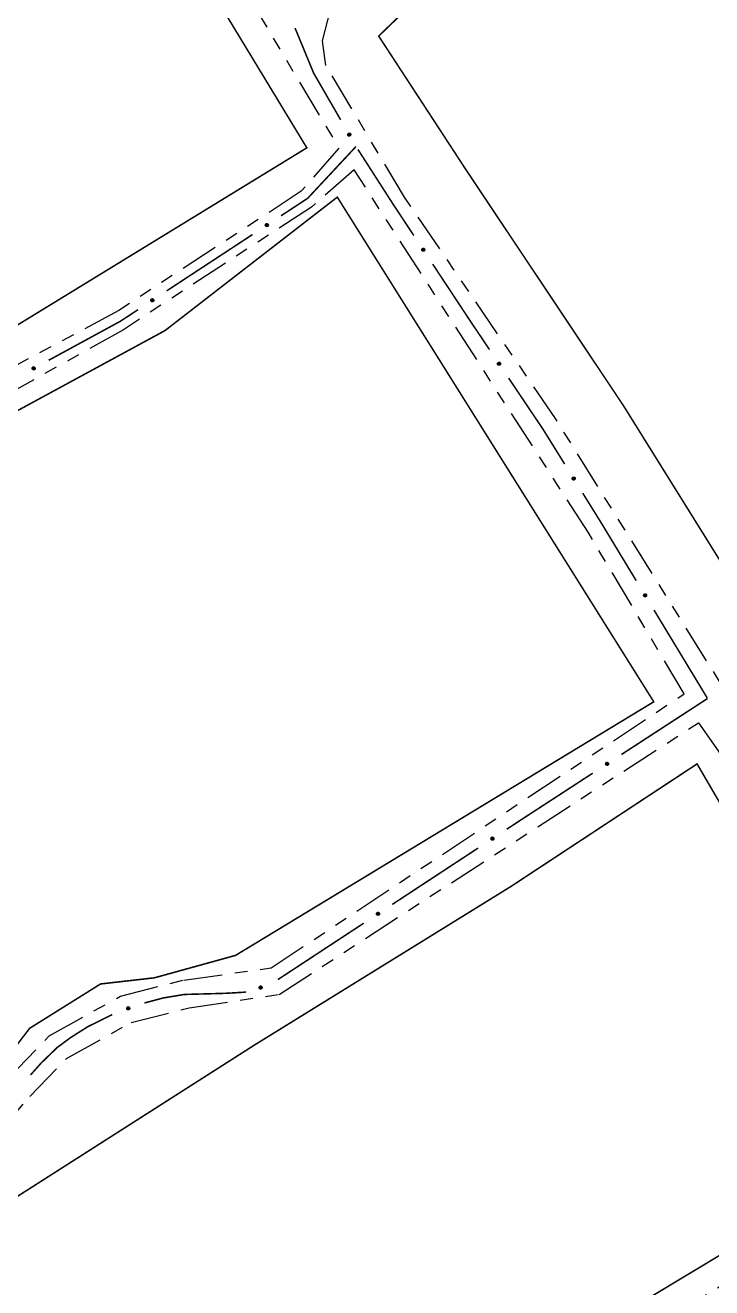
# Model space of a CAD drawing. Extents: x 209066 to 212010, y 4879784 to 4881672.
# Drawn here: x 209857 to 209937.2, y 4881001 to 4881148.5 of the extents above; entities that cross this region are included whole.
import ezdxf

# ---------------------------------------------------------------- set-up
doc = ezdxf.new("R2010")
doc.units = 0
doc.header["$LTSCALE"] = 1.5
doc.header["$MEASUREMENT"] = 0
doc.linetypes.add('TRACO_12', pattern=[2.5, 2, -0.5])
doc.linetypes.add('TRACO_25', pattern=[8, 3, -1, 1, -1, 1, -1])
for name, color, linetype in [('RU-QUADRA', 210, 'CONTINUOUS'), ('SV-EIXO-RUA-N-PAV', 6, 'CONTINUOUS'), ('SV-RUA-NAO-PAV', 7, 'CONTINUOUS')]:
    doc.layers.add(name, color=color, linetype=linetype)

msp = doc.modelspace()

# ---------------------------------------------------------------- linework, layer by layer
at = {"layer": 'RU-QUADRA', "linetype": 'TRACO_12', "const_width": 0.18, "flags": 128}
msp.add_lwpolyline([(209908.510429, 4881131.651148), (209898.310052, 4881147.269765), (209931.78278, 4881179.66544), (209985.291336, 4881229.678714), (209999.112942, 4881242.909296), (210016.833574, 4881259.87218), (210019.629838, 4881227.046925), (210021.970035, 4881199.620922), (210032.544247, 4881047.516758), (210017.126917, 4881039.278042), (209980.933662, 4881015.241554), (209959.79243, 4881052.058216), (209942.79317, 4881078.591575), (209926.891045, 4881104.113577)], close=True, dxfattribs=at)
at = {"layer": 'RU-QUADRA', "linetype": 'Continuous', "const_width": 0.18, "flags": 128}
for points in [[(209811.299317, 4881157.830965), (209820.331998, 4881163.829518), (209816.017436, 4881170.809464), (209841.590017, 4881213.884218), (209889.912378, 4881134.211373), (209852.719114, 4881111.434778), (209820.904498, 4881095.657298), (209792.348827, 4881086.459033), (209783.924506, 4881138.793712)], [(209804.095037, 4881011.666646), (209793.689617, 4881077.119987), (209817.746183, 4881082.778746), (209851.501166, 4881092.676798), (209849.980584, 4881100.176044), (209873.33652, 4881112.854078), (209893.472541, 4881128.451888), (209901.819044, 4881115.141681), (209930.454144, 4881069.477152), (209906.388571, 4881054.883752), (209881.582965, 4881039.841595), (209872.104358, 4881037.222125), (209865.805179, 4881036.502369), (209857.52669, 4881031.323139), (209849.1288, 4881020.384522), (209835.830856, 4881015.705372), (209826.923792, 4881014.595166)], [(209939.739522, 4881005.743658), (209961.115703, 4881018.321756), (209947.339515, 4881041.942318), (209935.514281, 4881062.217786), (209913.738327, 4881047.879886), (209892.765732, 4881034.913062), (209883.72378, 4881029.322653), (209853.569322, 4881010.065497), (209839.411317, 4881006.986201), (209833.182881, 4881005.750092), (209805.156079, 4881000.187834), (209807.500596, 4880982.620624), (209811.740314, 4880950.852886), (209815.334843, 4880935.23898), (209879.390319, 4880970.089045), (209910.224835, 4880987.986327), (209919.21962, 4880993.397984)]]:
    msp.add_lwpolyline(points, close=True, dxfattribs=at)
at = {"layer": 'SV-EIXO-RUA-N-PAV', "const_width": 0.18}
for points in [[(209888.538741, 4881148.207573), (209890.444286, 4881143.584922)], [(209890.444286, 4881143.584922), (209890.709289, 4881142.942054)], [(209890.709289, 4881142.942054), (209893.864417, 4881137.483682)], [(209895.663936, 4881134.370515), (209890.206784, 4881128.520772)], [(209895.882231, 4881134.030381), (209899.663089, 4881128.139276)], [(209890.012651, 4881128.312673), (209886.906665, 4881126.273774)], [(209890.206784, 4881128.520772), (209890.012651, 4881128.312673)], [(209899.663089, 4881128.139276), (209899.924932, 4881127.731288)], [(209899.924932, 4881127.731288), (209902.413808, 4881123.963973)], [(209883.562767, 4881124.0787), (209873.531075, 4881117.493479)], [(209904.618687, 4881120.626532), (209908.477226, 4881114.786012)], [(209868.121605, 4881113.942478), (209859.750405, 4881109.389719)], [(209868.515229, 4881114.200868), (209868.121605, 4881113.942478)], [(209870.187177, 4881115.298405), (209868.515229, 4881114.200868)], [(209908.477226, 4881114.786012), (209908.991936, 4881114.006916)], [(209908.991936, 4881114.006916), (209911.259633, 4881110.631739)], [(209913.490391, 4881107.311541), (209917.394218, 4881101.501193)], [(209917.394218, 4881101.501193), (209917.513928, 4881101.32302)], [(209917.513928, 4881101.32302), (209920.040276, 4881097.258896)], [(209922.152012, 4881093.861754), (209924.263749, 4881090.464613)], [(209924.263749, 4881090.464613), (209924.351341, 4881090.323704)], [(209924.351341, 4881090.323704), (209928.408164, 4881083.621833)], [(209930.479534, 4881080.199929), (209936.693645, 4881069.934218)], [(209936.737959, 4881069.861012), (209926.678822, 4881063.317788)], [(209923.325777, 4881061.136714), (209915.781424, 4881056.229296)], [(209915.261219, 4881055.890916), (209913.272601, 4881054.584373)], [(209915.781424, 4881056.229296), (209915.261219, 4881055.890916)], [(209909.929576, 4881052.38797), (209899.9005, 4881045.798763)], [(209896.557475, 4881043.602361), (209886.5284, 4881037.013154)], [(209873.157889, 4881034.872826), (209870.931289, 4881034.279066)], [(209873.844016, 4881034.98718), (209873.157889, 4881034.872826)], [(209875.575305, 4881035.275729), (209873.844016, 4881034.98718)], [(209875.820041, 4881035.282524), (209875.575305, 4881035.275729)], [(209880.410137, 4881035.41003), (209875.820041, 4881035.282524)], [(209880.817566, 4881035.433995), (209880.410137, 4881035.41003)], [(209882.693252, 4881035.544331), (209880.817566, 4881035.433995)], [(209882.809335, 4881035.578725), (209882.693252, 4881035.544331)], [(209867.172926, 4881032.921227), (209864.483346, 4881031.592258)], [(209864.327605, 4881031.515304), (209862.784725, 4881030.538146)], [(209864.483346, 4881031.592258), (209864.327605, 4881031.515304)], [(209862.313092, 4881030.239445), (209861.153683, 4881029.382491)], [(209862.784725, 4881030.538146), (209862.313092, 4881030.239445)], [(209860.768631, 4881029.097888), (209858.953771, 4881027.347844)], [(209861.153683, 4881029.382491), (209860.768631, 4881029.097888)], [(209858.888419, 4881027.284826), (209857.620007, 4881025.857862)], [(209858.953771, 4881027.347844), (209858.888419, 4881027.284826)]]:
    msp.add_lwpolyline(points, dxfattribs=at)
at = {"layer": 'SV-EIXO-RUA-N-PAV'}
for points in [[(209894.888706, 4881135.931628), (209894.936128, 4881135.919664), (209894.97444, 4881135.899685), (209895.001597, 4881135.873824), (209895.019636, 4881135.844715), (209895.034737, 4881135.812855), (209895.042875, 4881135.777375), (209895.043185, 4881135.735996), (209895.031517, 4881135.68834), (209895.008471, 4881135.650439), (209894.984542, 4881135.622458), (209894.955271, 4881135.6019), (209894.924076, 4881135.587749), (209894.886942, 4881135.580514), (209894.845004, 4881135.58061), (209894.797369, 4881135.593502), (209894.759944, 4881135.613346), (209894.734333, 4881135.63905), (209894.713852, 4881135.668608), (209894.698825, 4881135.701318), (209894.691037, 4881135.736192), (209894.69121, 4881135.778416), (209894.704556, 4881135.825264), (209894.723923, 4881135.862816), (209894.74926, 4881135.888782), (209894.778814, 4881135.90829), (209894.810584, 4881135.923825), (209894.845909, 4881135.93349), (209894.888706, 4881135.931628)], [(209885.415238, 4881125.16306), (209885.405985, 4881125.115035), (209885.388212, 4881125.075652), (209885.363934, 4881125.047071), (209885.335895, 4881125.027409), (209885.304944, 4881125.010524), (209885.269983, 4881125.000386), (209885.228688, 4881124.997729), (209885.180447, 4881125.006673), (209885.141299, 4881125.027531), (209885.112005, 4881125.049834), (209885.08982, 4881125.077891), (209885.073921, 4881125.108233), (209885.064591, 4881125.144897), (209885.062306, 4881125.186772), (209885.072474, 4881125.235062), (209885.090163, 4881125.273553), (209885.114371, 4881125.300581), (209885.142719, 4881125.322706), (209885.174524, 4881125.339565), (209885.2089, 4881125.34932), (209885.251066, 4881125.351544), (209885.298596, 4881125.340877), (209885.337187, 4881125.323673), (209885.364548, 4881125.29985), (209885.385702, 4881125.271451), (209885.403015, 4881125.240613), (209885.414669, 4881125.205894), (209885.415238, 4881125.16306)], [(209903.528895, 4881122.475812), (209903.576947, 4881122.4667), (209903.616382, 4881122.449043), (209903.645034, 4881122.424849), (209903.664779, 4881122.396868), (209903.681754, 4881122.365966), (209903.691995, 4881122.331035), (209903.694773, 4881122.289748), (209903.685971, 4881122.241481), (209903.665228, 4881122.202272), (209903.643011, 4881122.172913), (209903.615019, 4881122.150645), (209903.584724, 4881122.134657), (209903.548088, 4881122.12522), (209903.50622, 4881122.122812), (209903.4579, 4881122.132838), (209903.419357, 4881122.150414), (209903.392258, 4881122.174543), (209903.370049, 4881122.202826), (209903.353097, 4881122.234582), (209903.343242, 4881122.268928), (209903.340894, 4881122.311087), (209903.351421, 4881122.358648), (209903.368512, 4881122.39729), (209903.392255, 4881122.424721), (209903.420592, 4881122.445958), (209903.451378, 4881122.463361), (209903.486063, 4881122.475118), (209903.528895, 4881122.475812)], [(209872.039648, 4881116.382765), (209872.030395, 4881116.33474), (209872.012622, 4881116.295356), (209871.988344, 4881116.266776), (209871.960305, 4881116.247113), (209871.929354, 4881116.230229), (209871.894393, 4881116.220091), (209871.853098, 4881116.217433), (209871.804857, 4881116.226377), (209871.765709, 4881116.247235), (209871.736415, 4881116.269538), (209871.714229, 4881116.297595), (209871.698331, 4881116.327937), (209871.689, 4881116.364601), (209871.686716, 4881116.406476), (209871.696884, 4881116.454767), (209871.714573, 4881116.493257), (209871.738781, 4881116.520285), (209871.767129, 4881116.542411), (209871.798934, 4881116.55927), (209871.83331, 4881116.569024), (209871.875476, 4881116.571248), (209871.923005, 4881116.560581), (209871.961597, 4881116.543377), (209871.988958, 4881116.519554), (209872.010112, 4881116.491155), (209872.027425, 4881116.460317), (209872.039079, 4881116.425598), (209872.039648, 4881116.382765)], [(209858.172252, 4881108.406118), (209858.15906, 4881108.359022), (209858.138092, 4881108.321244), (209858.111534, 4881108.294768), (209858.081965, 4881108.277491), (209858.049724, 4881108.263224), (209858.014044, 4881108.25601), (209857.972671, 4881108.256776), (209857.925335, 4881108.269678), (209857.888046, 4881108.293702), (209857.860696, 4881108.31835), (209857.840906, 4881108.348146), (209857.82757, 4881108.379698), (209857.821303, 4881108.417008), (209857.822489, 4881108.458928), (209857.836614, 4881108.506213), (209857.857425, 4881108.543109), (209857.883785, 4881108.568043), (209857.913865, 4881108.587749), (209857.946956, 4881108.601921), (209857.98202, 4881108.6088), (209858.024225, 4881108.60753), (209858.07071, 4881108.59297), (209858.107747, 4881108.572634), (209858.133045, 4881108.546631), (209858.151779, 4881108.516579), (209858.166482, 4881108.484416), (209858.175226, 4881108.448852), (209858.172252, 4881108.406118)], [(209912.386255, 4881109.152292), (209912.434377, 4881109.143554), (209912.473948, 4881109.126204), (209912.502787, 4881109.102234), (209912.522748, 4881109.074407), (209912.539963, 4881109.043638), (209912.550475, 4881109.008788), (209912.553575, 4881108.967523), (209912.545148, 4881108.91919), (209912.52471, 4881108.879821), (209912.502723, 4881108.85029), (209912.474905, 4881108.827805), (209912.444734, 4881108.811582), (209912.408173, 4881108.80186), (209912.366325, 4881108.799127), (209912.317928, 4881108.808777), (209912.27925, 4881108.826052), (209912.251964, 4881108.84997), (209912.229536, 4881108.87808), (209912.212338, 4881108.909702), (209912.202216, 4881108.943972), (209912.19954, 4881108.986111), (209912.209698, 4881109.033752), (209912.226488, 4881109.072526), (209912.250016, 4881109.10014), (209912.278187, 4881109.121598), (209912.308838, 4881109.139239), (209912.34343, 4881109.151265), (209912.386255, 4881109.152292)], [(209921.11378, 4881095.740466), (209921.161562, 4881095.730029), (209921.200493, 4881095.711287), (209921.228465, 4881095.68631), (209921.247428, 4881095.657794), (209921.263542, 4881095.626435), (209921.272813, 4881095.591234), (209921.274449, 4881095.549886), (209921.264315, 4881095.501881), (209921.242496, 4881095.463261), (209921.219476, 4881095.434527), (209921.190879, 4881095.413041), (209921.160153, 4881095.397898), (209921.123269, 4881095.389477), (209921.081351, 4881095.388228), (209921.033326, 4881095.399586), (209920.995285, 4881095.418222), (209920.968863, 4881095.443091), (209920.947445, 4881095.471977), (209920.931378, 4881095.504189), (209920.922476, 4881095.538796), (209920.921295, 4881095.581004), (209920.933134, 4881095.628255), (209920.951287, 4881095.666409), (209920.975779, 4881095.693173), (209921.004692, 4881095.713619), (209921.035949, 4881095.730164), (209921.070945, 4881095.740956), (209921.11378, 4881095.740466)], [(209929.463616, 4881082.090801), (209929.511271, 4881082.079798), (209929.549978, 4881082.060597), (209929.577652, 4881082.035291), (209929.596276, 4881082.006552), (209929.612018, 4881081.975004), (209929.620872, 4881081.939696), (209929.622018, 4881081.898331), (209929.611316, 4881081.85045), (209929.589041, 4881081.812091), (209929.565682, 4881081.783632), (209929.536833, 4881081.762486), (209929.50593, 4881081.747707), (209929.46895, 4881081.739723), (209929.427019, 4881081.738971), (209929.379133, 4881081.750897), (209929.341314, 4881081.769981), (209929.315189, 4881081.795162), (209929.294115, 4881081.8243), (209929.27843, 4881081.8567), (209929.269938, 4881081.891409), (209929.269257, 4881081.933628), (209929.281654, 4881081.980736), (209929.300258, 4881082.018673), (209929.325065, 4881082.045144), (209929.354219, 4881082.065247), (209929.385668, 4881082.08142), (209929.42079, 4881082.091798), (209929.463616, 4881082.090801)], [(209925.182765, 4881062.213319), (209925.173311, 4881062.165333), (209925.155373, 4881062.126025), (209925.130976, 4881062.097546), (209925.102855, 4881062.078001), (209925.071834, 4881062.061246), (209925.036831, 4881062.051254), (209924.995525, 4881062.048769), (209924.947322, 4881062.057915), (209924.908262, 4881062.078937), (209924.879061, 4881062.101362), (209924.856993, 4881062.129511), (209924.841221, 4881062.15992), (209924.832044, 4881062.196622), (209924.829935, 4881062.238506), (209924.840304, 4881062.286754), (209924.858154, 4881062.32517), (209924.882475, 4881062.352097), (209924.910915, 4881062.374104), (209924.942791, 4881062.39083), (209924.977207, 4881062.40044), (209925.019382, 4881062.402488), (209925.066866, 4881062.391622), (209925.105385, 4881062.374257), (209925.132646, 4881062.35032), (209925.153682, 4881062.321832), (209925.170865, 4881062.290923), (209925.182375, 4881062.256155), (209925.182765, 4881062.213319)], [(209911.781615, 4881053.473066), (209911.772381, 4881053.425037), (209911.754624, 4881053.385647), (209911.730357, 4881053.357057), (209911.702326, 4881053.337383), (209911.671382, 4881053.320487), (209911.636425, 4881053.310334), (209911.595131, 4881053.307661), (209911.546886, 4881053.316585), (209911.50773, 4881053.337428), (209911.478428, 4881053.359719), (209911.45623, 4881053.387767), (209911.44032, 4881053.418103), (209911.430975, 4881053.454763), (209911.428674, 4881053.496637), (209911.438822, 4881053.544932), (209911.456496, 4881053.583429), (209911.480694, 4881053.610467), (209911.509033, 4881053.632604), (209911.540831, 4881053.649476), (209911.575203, 4881053.659244), (209911.617368, 4881053.661484), (209911.664902, 4881053.650837), (209911.7035, 4881053.633648), (209911.730871, 4881053.609836), (209911.752036, 4881053.581445), (209911.769361, 4881053.550614), (209911.781029, 4881053.515899), (209911.781615, 4881053.473066)], [(209898.409515, 4881044.687457), (209898.400281, 4881044.639428), (209898.382524, 4881044.600038), (209898.358257, 4881044.571447), (209898.330226, 4881044.551774), (209898.299281, 4881044.534877), (209898.264324, 4881044.524725), (209898.22303, 4881044.522051), (209898.174786, 4881044.530976), (209898.13563, 4881044.551819), (209898.106327, 4881044.57411), (209898.08413, 4881044.602158), (209898.068219, 4881044.632494), (209898.058875, 4881044.669154), (209898.056574, 4881044.711028), (209898.066722, 4881044.759322), (209898.084396, 4881044.79782), (209898.108593, 4881044.824858), (209898.136933, 4881044.846995), (209898.168731, 4881044.863866), (209898.203103, 4881044.873634), (209898.245268, 4881044.875875), (209898.292802, 4881044.865227), (209898.3314, 4881044.848038), (209898.35877, 4881044.824226), (209898.379936, 4881044.795835), (209898.397261, 4881044.765005), (209898.408929, 4881044.73029), (209898.409515, 4881044.687457)], [(209884.675348, 4881036.016807), (209884.652625, 4881035.973497), (209884.62424, 4881035.940921), (209884.592746, 4881035.920565), (209884.560224, 4881035.909834), (209884.525717, 4881035.902603), (209884.489318, 4881035.902989), (209884.449013, 4881035.912365), (209884.405408, 4881035.934854), (209884.373948, 4881035.966125), (209884.352339, 4881035.995934), (209884.339197, 4881036.029201), (209884.332734, 4881036.062841), (209884.334384, 4881036.100637), (209884.344285, 4881036.141389), (209884.36796, 4881036.184689), (209884.396007, 4881036.216435), (209884.426987, 4881036.235324), (209884.460515, 4881036.248325), (209884.495833, 4881036.255285), (209884.531561, 4881036.254701), (209884.572573, 4881036.244658), (209884.615001, 4881036.220725), (209884.646983, 4881036.193113), (209884.666302, 4881036.162406), (209884.678358, 4881036.129109), (209884.686032, 4881036.094587), (209884.687168, 4881036.057981), (209884.675348, 4881036.016807)], [(209869.211873, 4881033.591915), (209869.192713, 4881033.546915), (209869.167045, 4881033.512159), (209869.137292, 4881033.489332), (209869.105741, 4881033.476016), (209869.071928, 4881033.466029), (209869.035616, 4881033.463481), (209868.994687, 4881033.46958), (209868.949412, 4881033.488483), (209868.915535, 4881033.517118), (209868.891596, 4881033.54509), (209868.875816, 4881033.57719), (209868.866664, 4881033.6102), (209868.865265, 4881033.648007), (209868.871851, 4881033.689424), (209868.891961, 4881033.73449), (209868.917359, 4881033.768392), (209868.946717, 4881033.789715), (209868.979089, 4881033.805374), (209869.013731, 4881033.815157), (209869.04939, 4881033.817452), (209869.091079, 4881033.810746), (209869.135296, 4881033.790309), (209869.169398, 4881033.765363), (209869.191128, 4881033.736312), (209869.205827, 4881033.704094), (209869.216257, 4881033.670302), (209869.220338, 4881033.633907), (209869.211873, 4881033.591915)]]:
    msp.add_lwpolyline(points, close=True, dxfattribs=at)
for points in [[(209894.691037, 4881135.736192), (209894.797369, 4881135.593502)], [(209894.69121, 4881135.778416), (209894.845004, 4881135.58061)], [(209894.695939, 4881135.753727), (209894.816902, 4881135.59354)], [(209894.697653, 4881135.715316), (209894.775022, 4881135.608734)], [(209894.698825, 4881135.701318), (209894.759944, 4881135.613346)], [(209894.701129, 4881135.799281), (209894.864007, 4881135.582942)], [(209894.704556, 4881135.825264), (209894.886942, 4881135.580514)], [(209894.714459, 4881135.84166), (209894.902233, 4881135.587701)], [(209894.723923, 4881135.862816), (209894.924076, 4881135.587749)], [(209894.737662, 4881135.872409), (209894.937729, 4881135.597187)], [(209894.74926, 4881135.888782), (209894.955271, 4881135.6019)], [(209894.764963, 4881135.896071), (209894.966764, 4881135.612394)], [(209894.778814, 4881135.90829), (209894.984542, 4881135.622458)], [(209894.797543, 4881135.913327), (209894.995561, 4881135.641648)], [(209894.810584, 4881135.923825), (209895.008471, 4881135.650439)], [(209894.830491, 4881135.924492), (209895.018082, 4881135.673579)], [(209894.845909, 4881135.93349), (209895.031517, 4881135.68834)], [(209894.866171, 4881135.930931), (209895.033959, 4881135.714278)], [(209894.888706, 4881135.931628), (209895.043185, 4881135.735996)], [(209894.914272, 4881135.924062), (209895.038964, 4881135.762877)], [(209894.936128, 4881135.919664), (209895.042875, 4881135.777375)], [(209894.958017, 4881135.908369), (209895.033522, 4881135.802286)], [(209894.97444, 4881135.899685), (209895.034737, 4881135.812855)], [(209885.251066, 4881125.351544), (209885.062306, 4881125.186772)], [(209885.298596, 4881125.340877), (209885.064591, 4881125.144897)], [(209885.27246, 4881125.342824), (209885.065713, 4881125.167932)], [(209885.2089, 4881125.34932), (209885.072474, 4881125.235062)], [(209885.315527, 4881125.331921), (209885.072634, 4881125.130037)], [(209885.226685, 4881125.345421), (209885.073621, 4881125.215562)], [(209885.337187, 4881125.323673), (209885.073921, 4881125.108233)], [(209885.347544, 4881125.3105), (209885.084118, 4881125.095137)], [(209885.188433, 4881125.34153), (209885.086413, 4881125.258237)], [(209885.364548, 4881125.29985), (209885.08982, 4881125.077891)], [(209885.174524, 4881125.339565), (209885.090163, 4881125.273553)], [(209885.372716, 4881125.284585), (209885.100949, 4881125.067011)], [(209885.385702, 4881125.271451), (209885.112005, 4881125.049834)], [(209885.391794, 4881125.253037), (209885.13179, 4881125.039921)], [(209885.403015, 4881125.240613), (209885.141299, 4881125.027531)], [(209885.40481, 4881125.220776), (209885.164947, 4881125.019249)], [(209885.414669, 4881125.205894), (209885.180447, 4881125.006673)], [(209885.413264, 4881125.185519), (209885.206481, 4881125.005707)], [(209885.415238, 4881125.16306), (209885.228688, 4881124.997729)], [(209885.409135, 4881125.137105), (209885.255287, 4881125.003468)], [(209885.405985, 4881125.115035), (209885.269983, 4881125.000386)], [(209885.39595, 4881125.092541), (209885.294323, 4881125.011138)], [(209885.388212, 4881125.075652), (209885.304944, 4881125.010524)], [(209903.340894, 4881122.311087), (209903.50622, 4881122.122812)], [(209903.343242, 4881122.268928), (209903.4579, 4881122.132838)], [(209903.347089, 4881122.286725), (209903.477396, 4881122.134042)], [(209903.349551, 4881122.332507), (209903.525049, 4881122.126274)], [(209903.351092, 4881122.248484), (209903.434684, 4881122.146709)], [(209903.351421, 4881122.358648), (209903.548088, 4881122.12522)], [(209903.353097, 4881122.234582), (209903.419357, 4881122.150414)], [(209903.360327, 4881122.375606), (209903.562923, 4881122.133306)], [(209903.368512, 4881122.39729), (209903.584724, 4881122.134657)], [(209903.381655, 4881122.407686), (209903.597789, 4881122.144893)], [(209903.392255, 4881122.424721), (209903.615019, 4881122.150645)], [(209903.407495, 4881122.432934), (209903.625866, 4881122.161806)], [(209903.420592, 4881122.445958), (209903.643011, 4881122.172913)], [(209903.438987, 4881122.452104), (209903.652865, 4881122.192726)], [(209903.451378, 4881122.463361), (209903.665228, 4881122.202272)], [(209903.47121, 4881122.465215), (209903.67344, 4881122.225944)], [(209903.486063, 4881122.475118), (209903.685971, 4881122.241481)], [(209903.506442, 4881122.473772), (209903.68686, 4881122.267518)], [(209903.528895, 4881122.475812), (209903.694773, 4881122.289748)], [(209903.554868, 4881122.469785), (209903.688956, 4881122.31633)], [(209903.576947, 4881122.4667), (209903.691995, 4881122.331035)], [(209903.599471, 4881122.456732), (209903.681171, 4881122.355343)], [(209903.616382, 4881122.449043), (209903.681754, 4881122.365966)], [(209871.875476, 4881116.571248), (209871.686716, 4881116.406476)], [(209871.923005, 4881116.560581), (209871.689, 4881116.364601)], [(209871.89687, 4881116.562529), (209871.690122, 4881116.387637)], [(209871.83331, 4881116.569024), (209871.696884, 4881116.454767)], [(209871.939937, 4881116.551626), (209871.697044, 4881116.349742)], [(209871.851095, 4881116.565125), (209871.69803, 4881116.435267)], [(209871.961597, 4881116.543377), (209871.698331, 4881116.327937)], [(209871.971954, 4881116.530204), (209871.708528, 4881116.314842)], [(209871.812843, 4881116.561234), (209871.710823, 4881116.477942)], [(209871.988958, 4881116.519554), (209871.714229, 4881116.297595)], [(209871.798934, 4881116.55927), (209871.714573, 4881116.493257)], [(209871.997126, 4881116.50429), (209871.725358, 4881116.286716)], [(209872.010112, 4881116.491155), (209871.736415, 4881116.269538)], [(209872.016203, 4881116.472742), (209871.756199, 4881116.259626)], [(209872.027425, 4881116.460317), (209871.765709, 4881116.247235)], [(209872.02922, 4881116.44048), (209871.789357, 4881116.238953)], [(209872.039079, 4881116.425598), (209871.804857, 4881116.226377)], [(209872.037674, 4881116.405223), (209871.830891, 4881116.225412)], [(209872.039648, 4881116.382765), (209871.853098, 4881116.217433)], [(209872.033545, 4881116.35681), (209871.879697, 4881116.223172)], [(209872.030395, 4881116.33474), (209871.894393, 4881116.220091)], [(209872.02036, 4881116.312245), (209871.918733, 4881116.230842)], [(209872.012622, 4881116.295356), (209871.929354, 4881116.230229)], [(209858.07071, 4881108.59297), (209857.821303, 4881108.417008)], [(209858.024225, 4881108.60753), (209857.822489, 4881108.458928)], [(209858.044826, 4881108.597072), (209857.824326, 4881108.439872)], [(209858.107747, 4881108.572634), (209857.82757, 4881108.379698)], [(209858.086844, 4881108.582645), (209857.82809, 4881108.401534)], [(209857.999422, 4881108.603444), (209857.836145, 4881108.486685)], [(209857.98202, 4881108.6088), (209857.836614, 4881108.506213)], [(209858.11698, 4881108.55865), (209857.836649, 4881108.365804)], [(209858.133045, 4881108.546631), (209857.840906, 4881108.348146)], [(209858.139923, 4881108.530743), (209857.851097, 4881108.336383)], [(209857.960979, 4881108.602729), (209857.852422, 4881108.528156)], [(209857.946956, 4881108.601921), (209857.857425, 4881108.543109)], [(209858.151779, 4881108.516579), (209857.860696, 4881108.31835)], [(209858.156327, 4881108.497726), (209857.879593, 4881108.306836)], [(209858.166482, 4881108.484416), (209857.888046, 4881108.293702)], [(209858.166631, 4881108.464498), (209857.910928, 4881108.283493)], [(209858.175226, 4881108.448852), (209857.925335, 4881108.269678)], [(209858.172141, 4881108.428663), (209857.9512, 4881108.266564)], [(209858.172252, 4881108.406118), (209857.972671, 4881108.256776)], [(209858.164024, 4881108.380757), (209857.999653, 4881108.260297)], [(209858.15906, 4881108.359022), (209858.014044, 4881108.25601)], [(209858.1472, 4881108.337435), (209858.03919, 4881108.264713)], [(209858.138092, 4881108.321244), (209858.049724, 4881108.263224)], [(209912.19954, 4881108.986111), (209912.366325, 4881108.799127)], [(209912.202216, 4881108.943972), (209912.317928, 4881108.808777)], [(209912.205924, 4881108.961797), (209912.337415, 4881108.810132)], [(209912.20803, 4881109.007598), (209912.385126, 4881108.802735)], [(209912.209698, 4881109.033752), (209912.408173, 4881108.80186)], [(209912.210225, 4881108.923589), (209912.294605, 4881108.822467)], [(209912.212338, 4881108.909702), (209912.27925, 4881108.826052)], [(209912.218472, 4881109.050779), (209912.422945, 4881108.810061)], [(209912.226488, 4881109.072526), (209912.444734, 4881108.811582)], [(209912.239549, 4881109.083023), (209912.45772, 4881108.821919)], [(209912.250016, 4881109.10014), (209912.474905, 4881108.827805)], [(209912.265192, 4881109.108472), (209912.485664, 4881108.839049)], [(209912.278187, 4881109.121598), (209912.502723, 4881108.85029)], [(209912.296534, 4881109.127886), (209912.512422, 4881108.870179)], [(209912.308838, 4881109.139239), (209912.52471, 4881108.879821)], [(209912.328654, 4881109.141247), (209912.532739, 4881108.903556)], [(209912.34343, 4881109.151265), (209912.545148, 4881108.91919)], [(209912.363819, 4881109.150078), (209912.545835, 4881108.945233)], [(209912.386255, 4881109.152292), (209912.553575, 4881108.967523)], [(209912.412274, 4881109.146468), (209912.547551, 4881108.994059)], [(209912.434377, 4881109.143554), (209912.550475, 4881109.008788)], [(209912.456977, 4881109.133761), (209912.539464, 4881109.033011)], [(209912.473948, 4881109.126204), (209912.539963, 4881109.043638)], [(209920.921295, 4881095.581004), (209921.081351, 4881095.388228)], [(209920.922476, 4881095.538796), (209921.033326, 4881095.399586)], [(209920.926814, 4881095.556479), (209921.052849, 4881095.400251)], [(209920.929758, 4881095.518142), (209921.010503, 4881095.414095)], [(209920.930541, 4881095.602176), (209921.100268, 4881095.391168)], [(209920.931378, 4881095.504189), (209920.995285, 4881095.418222)], [(209920.933134, 4881095.628255), (209921.123269, 4881095.389477)], [(209920.942506, 4881095.64496), (209921.138323, 4881095.39715)], [(209920.951287, 4881095.666409), (209921.160153, 4881095.397898)], [(209920.964712, 4881095.676438), (209921.173496, 4881095.407768)], [(209920.975779, 4881095.693173), (209921.190879, 4881095.413041)], [(209920.991241, 4881095.700962), (209921.20203, 4881095.423898)], [(209921.004692, 4881095.713619), (209921.219476, 4881095.434527)], [(209921.023251, 4881095.719253), (209921.229874, 4881095.45406)], [(209921.035949, 4881095.730164), (209921.242496, 4881095.463261)], [(209921.055824, 4881095.731468), (209921.25136, 4881095.486696)], [(209921.070945, 4881095.740956), (209921.264315, 4881095.501881)], [(209921.091279, 4881095.739048), (209921.265924, 4881095.527883)], [(209921.11378, 4881095.740466), (209921.274449, 4881095.549886)], [(209921.139576, 4881095.733723), (209921.269369, 4881095.576618)], [(209921.161562, 4881095.730029), (209921.272813, 4881095.591234)], [(209921.183801, 4881095.719441), (209921.262667, 4881095.615832)], [(209921.200493, 4881095.711287), (209921.263542, 4881095.626435)], [(209929.269257, 4881081.933628), (209929.427019, 4881081.738971)], [(209929.269938, 4881081.891409), (209929.379133, 4881081.750897)], [(209929.274485, 4881081.90904), (209929.398661, 4881081.751331)], [(209929.276975, 4881081.870671), (209929.356483, 4881081.765675)], [(209929.27843, 4881081.8567), (209929.341314, 4881081.769981)], [(209929.278753, 4881081.954689), (209929.44597, 4881081.741687)], [(209929.281654, 4881081.980736), (209929.46895, 4881081.739723)], [(209929.291223, 4881081.997329), (209929.484093, 4881081.747218)], [(209929.300258, 4881082.018673), (209929.50593, 4881081.747707)], [(209929.313801, 4881082.028541), (209929.51939, 4881081.757419)], [(209929.325065, 4881082.045144), (209929.536833, 4881081.762486)], [(209929.340618, 4881082.05275), (209929.548112, 4881081.77321)], [(209929.354219, 4881082.065247), (209929.565682, 4881081.783632)], [(209929.372842, 4881082.070661), (209929.576311, 4881081.80304)], [(209929.385668, 4881082.08142), (209929.589041, 4881081.812091)], [(209929.405558, 4881082.082489), (209929.598182, 4881081.83542)], [(209929.42079, 4881082.091798), (209929.611316, 4881081.85045)], [(209929.4411, 4881082.089649), (209929.613233, 4881081.876431)], [(209929.463616, 4881082.090801), (209929.622018, 4881081.898331)], [(209929.489331, 4881082.083753), (209929.617255, 4881081.925122)], [(209929.511271, 4881082.079798), (209929.620872, 4881081.939696)], [(209929.533383, 4881082.068948), (209929.611017, 4881081.964412)], [(209929.549978, 4881082.060597), (209929.612018, 4881081.975004)], [(209925.019382, 4881062.402488), (209924.829935, 4881062.238506)], [(209925.066866, 4881062.391622), (209924.832044, 4881062.196622)], [(209925.040739, 4881062.393679), (209924.833262, 4881062.219653)], [(209925.08376, 4881062.382596), (209924.840025, 4881062.181729)], [(209924.977207, 4881062.40044), (209924.840304, 4881062.286754)], [(209925.105385, 4881062.374257), (209924.841221, 4881062.15992)], [(209924.994976, 4881062.396467), (209924.841369, 4881062.267249)], [(209925.115687, 4881062.361041), (209924.851363, 4881062.146781)], [(209924.956707, 4881062.392736), (209924.85434, 4881062.30987)], [(209925.132646, 4881062.35032), (209924.856993, 4881062.129511)], [(209924.942791, 4881062.39083), (209924.858154, 4881062.32517)], [(209925.140751, 4881062.335021), (209924.868076, 4881062.118586)], [(209925.153682, 4881062.321832), (209924.879061, 4881062.101362)], [(209925.159696, 4881062.303394), (209924.898804, 4881062.091367)], [(209925.170865, 4881062.290923), (209924.908262, 4881062.078937)], [(209925.172578, 4881062.271078), (209924.931874, 4881062.070556)], [(209925.182375, 4881062.256155), (209924.947322, 4881062.057915)], [(209925.180884, 4881062.235786), (209924.973352, 4881062.056841)], [(209925.182765, 4881062.213319), (209924.995525, 4881062.048769)], [(209925.176553, 4881062.18739), (209925.022147, 4881062.054397)], [(209925.173311, 4881062.165333), (209925.036831, 4881062.051254)], [(209925.163182, 4881062.142881), (209925.061215, 4881062.061904)], [(209925.155373, 4881062.126025), (209925.071834, 4881062.061246)], [(209911.617368, 4881053.661484), (209911.428674, 4881053.496637)], [(209911.664902, 4881053.650837), (209911.430975, 4881053.454763)], [(209911.638766, 4881053.652774), (209911.432088, 4881053.4778)], [(209911.575203, 4881053.659244), (209911.438822, 4881053.544932)], [(209911.681837, 4881053.641888), (209911.439024, 4881053.439907)], [(209911.59299, 4881053.655352), (209911.439977, 4881053.525432)], [(209911.7035, 4881053.633648), (209911.44032, 4881053.418103)], [(209911.713862, 4881053.620479), (209911.450522, 4881053.405012)], [(209911.554739, 4881053.651446), (209911.452753, 4881053.568112)], [(209911.730871, 4881053.609836), (209911.45623, 4881053.387767)], [(209911.540831, 4881053.649476), (209911.456496, 4881053.583429)], [(209911.739045, 4881053.594574), (209911.467364, 4881053.376893)], [(209911.752036, 4881053.581445), (209911.478428, 4881053.359719)], [(209911.758135, 4881053.563034), (209911.498216, 4881053.349815)], [(209911.769361, 4881053.550614), (209911.50773, 4881053.337428)], [(209911.771164, 4881053.530778), (209911.531381, 4881053.329155)], [(209911.781029, 4881053.515899), (209911.546886, 4881053.316585)], [(209911.779632, 4881053.495524), (209911.572921, 4881053.31563)], [(209911.781615, 4881053.473066), (209911.595131, 4881053.307661)], [(209911.775522, 4881053.447109), (209911.621727, 4881053.31341)], [(209911.772381, 4881053.425037), (209911.636425, 4881053.310334)], [(209911.762356, 4881053.402539), (209911.66076, 4881053.321096)], [(209911.754624, 4881053.385647), (209911.671382, 4881053.320487)], [(209898.245268, 4881044.875875), (209898.056574, 4881044.711028)], [(209898.292802, 4881044.865227), (209898.058875, 4881044.669154)], [(209898.266666, 4881044.867164), (209898.059987, 4881044.69219)], [(209898.203103, 4881044.873634), (209898.066722, 4881044.759322)], [(209898.309737, 4881044.856278), (209898.066924, 4881044.654298)], [(209898.220889, 4881044.869742), (209898.067877, 4881044.739823)], [(209898.3314, 4881044.848038), (209898.068219, 4881044.632494)], [(209898.341762, 4881044.834869), (209898.078422, 4881044.619402)], [(209898.182639, 4881044.865836), (209898.080652, 4881044.782503)], [(209898.35877, 4881044.824226), (209898.08413, 4881044.602158)], [(209898.168731, 4881044.863866), (209898.084396, 4881044.79782)], [(209898.366945, 4881044.808965), (209898.095263, 4881044.591283)], [(209898.379936, 4881044.795835), (209898.106327, 4881044.57411)], [(209898.386035, 4881044.777425), (209898.126115, 4881044.564205)], [(209898.397261, 4881044.765005), (209898.13563, 4881044.551819)], [(209898.399064, 4881044.745168), (209898.159281, 4881044.543546)], [(209898.408929, 4881044.73029), (209898.174786, 4881044.530976)], [(209898.407532, 4881044.709915), (209898.200821, 4881044.530021)], [(209898.409515, 4881044.687457), (209898.22303, 4881044.522051)], [(209898.403422, 4881044.6615), (209898.249627, 4881044.527801)], [(209898.400281, 4881044.639428), (209898.264324, 4881044.524725)], [(209898.390255, 4881044.61693), (209898.28866, 4881044.535486)], [(209898.382524, 4881044.600038), (209898.299281, 4881044.534877)], [(209884.646983, 4881036.193113), (209884.332734, 4881036.062841)], [(209884.615001, 4881036.220725), (209884.334384, 4881036.100637)], [(209884.628626, 4881036.207263), (209884.337796, 4881036.084089)], [(209884.653096, 4881036.177511), (209884.338716, 4881036.047359)], [(209884.666302, 4881036.162406), (209884.339197, 4881036.029201)], [(209884.59054, 4881036.230134), (209884.342108, 4881036.122369)], [(209884.572573, 4881036.244658), (209884.344285, 4881036.141389)], [(209884.669717, 4881036.145434), (209884.346711, 4881036.015572)], [(209884.678358, 4881036.129109), (209884.352339, 4881035.995934)], [(209884.547463, 4881036.245834), (209884.363429, 4881036.165688)], [(209884.531561, 4881036.254701), (209884.36796, 4881036.184689)], [(209884.678875, 4881036.109722), (209884.36842, 4881035.980733)], [(209884.686032, 4881036.094587), (209884.373948, 4881035.966125)], [(209884.509716, 4881036.25315), (209884.387996, 4881036.202853)], [(209884.682024, 4881036.075076), (209884.394198, 4881035.951369)], [(209884.495833, 4881036.255285), (209884.396007, 4881036.216435)], [(209884.687168, 4881036.057981), (209884.405408, 4881035.934854)], [(209884.679941, 4881036.03888), (209884.430055, 4881035.926414)], [(209884.675348, 4881036.016807), (209884.449013, 4881035.912365)], [(209884.662012, 4881035.993719), (209884.476136, 4881035.910182)], [(209884.652625, 4881035.973497), (209884.489318, 4881035.902989)], [(209884.636524, 4881035.954858), (209884.515725, 4881035.906257)], [(209884.62424, 4881035.940921), (209884.525717, 4881035.902603)], [(209869.135296, 4881033.790309), (209868.865265, 4881033.648007)], [(209869.169398, 4881033.765363), (209868.866664, 4881033.6102)], [(209869.149962, 4881033.777988), (209868.869998, 4881033.631787)], [(209869.110157, 4881033.797717), (209868.871213, 4881033.67029)], [(209869.091079, 4881033.810746), (209868.871851, 4881033.689424)], [(209869.176749, 4881033.750304), (209868.873875, 4881033.595251)], [(209869.191128, 4881033.736312), (209868.875816, 4881033.57719)], [(209869.195899, 4881033.719669), (209868.884404, 4881033.564211)], [(209869.065955, 4881033.809895), (209868.888975, 4881033.715186)], [(209869.205827, 4881033.704094), (209868.891596, 4881033.54509)], [(209869.04939, 4881033.817452), (209868.891961, 4881033.73449)], [(209869.207904, 4881033.684811), (209868.908848, 4881033.531234)], [(209869.027742, 4881033.814148), (209868.910468, 4881033.754209)], [(209869.216257, 4881033.670302), (209868.915535, 4881033.517118)], [(209869.013731, 4881033.815157), (209868.917359, 4881033.768392)], [(209869.213834, 4881033.650532), (209868.936908, 4881033.504041)], [(209869.220338, 4881033.633907), (209868.949412, 4881033.488483)], [(209869.214673, 4881033.614285), (209868.974659, 4881033.482056)], [(209869.211873, 4881033.591915), (209868.994687, 4881033.46958)], [(209869.200441, 4881033.567827), (209869.021898, 4881033.469588)], [(209869.192713, 4881033.546915), (209869.035616, 4881033.463481)], [(209869.178166, 4881033.527039), (209869.061674, 4881033.468865)], [(209869.167045, 4881033.512159), (209869.071928, 4881033.466029)]]:
    msp.add_lwpolyline(points, dxfattribs=at)
at = {"layer": 'SV-RUA-NAO-PAV', "linetype": 'TRACO_25'}
for points in [[(209837.359375, 4881225.143138, 9.971364), (209864.480427, 4881183.106869, 8.747705), (209893.661937, 4881134.171277, 7.584225), (209889.262972, 4881129.131928, 7.604285), (209867.936923, 4881115.193974, 7.784824), (209850.020026, 4881105.615466, 8.426744), (209829.883507, 4881094.917137, 8.446804), (209801.827898, 4881084.518986, 8.547104), (209791.789371, 4881081.759546, 8.667464), (209784.105424, 4881129.554686, 9.750704), (209781.84433, 4881142.953327, 9.750704), (209781.340623, 4881149.948316, 9.790824)], [(209980.67351, 4880942.956158, 5.337505), (209983.77148, 4880945.92768, 5.337505), (209995.847239, 4880956.422842, 5.337505), (209998.881985, 4880959.109857, 5.337505), (210001.221268, 4880964.483886, 5.337505), (210000.265963, 4880970.02583, 5.337505), (209997.565703, 4880975.735297, 5.317445), (209988.925161, 4880991.163892, 5.327475), (209979.645172, 4881001.893003, 5.327475), (209969.894981, 4881015.161857, 5.317445), (209942.983203, 4881064.097388, 6.049635), (209918.972144, 4881102.563952, 6.922245), (209901.321608, 4881128.451679, 7.032575), (209892.151135, 4881143.820295, 7.243205), (209891.750888, 4881146.719998, 7.263265), (209892.697499, 4881150.319353, 7.343504)]]:
    msp.add_polyline3d(points, dxfattribs=at)
for points in [[(209801.731802, 4881009.177647, 8.105784), (209812.574168, 4881010.306564, 8.125844), (209820.03318, 4881011.306259, 8.125844), (209827.752153, 4881012.385939, 8.125844), (209835.731002, 4881014.385515, 8.125844), (209843.169921, 4881016.325111, 8.125844), (209849.812962, 4881019.500492, 8.125844), (209855.119594, 4881025.587511, 8.125844), (209859.801916, 4881030.425911, 8.125844), (209868.145046, 4881035.082457, 8.125844), (209875.543975, 4881036.962061, 8.125844), (209885.752618, 4881038.381639, 8.125844), (209934.003629, 4881070.39696, 6.500985), (209922.78304, 4881089.295256, 6.721645), (209895.441981, 4881131.651497, 7.503984), (209890.463018, 4881127.272093, 7.564165), (209868.477087, 4881112.954197, 7.544105), (209851.540061, 4881103.49565, 8.547104), (209839.342253, 4881096.196749, 8.727644), (209818.2857, 4881086.898295, 8.687524), (209792.469624, 4881078.479876, 8.868064), (209796.692342, 4881046.823118, 8.627344), (209800.534787, 4881018.286039, 8.206084)], [(209802.209352, 4881005.141371, 8.105784), (209812.966846, 4881007.033958, 8.125844), (209820.480357, 4881008.040958, 8.125844), (209828.382803, 4881009.1463, 8.125844), (209836.54737, 4881011.192419, 8.125844), (209844.306676, 4881013.215551, 8.125844), (209851.849296, 4881016.820933, 8.125844), (209857.547536, 4881023.357149, 8.125844), (209861.832387, 4881027.784829, 8.125844), (209869.374601, 4881031.994361, 8.125844), (209876.178615, 4881033.722834, 8.125844), (209886.679648, 4881035.289597, 6.561165), (209935.683771, 4881067.037271, 6.360565), (209945.084033, 4881053.478458, 6.380625), (209964.72536, 4881017.481749, 5.678525), (209927.53211, 4880994.565168, 5.939305), (209853.745325, 4880950.831769, 6.982425), (209833.728946, 4880938.613597, 6.882125), (209817.61165, 4880930.854849, 7.343504), (209815.121899, 4880931.314867, 7.243205), (209811.501753, 4880936.974364, 7.243205), (209809.500868, 4880948.013247, 7.584225), (209807.719541, 4880963.15169, 7.744705), (209804.797579, 4880985.849363, 8.105784)]]:
    msp.add_polyline3d(points, close=True, dxfattribs=at)

doc.saveas('drawing.dxf')
